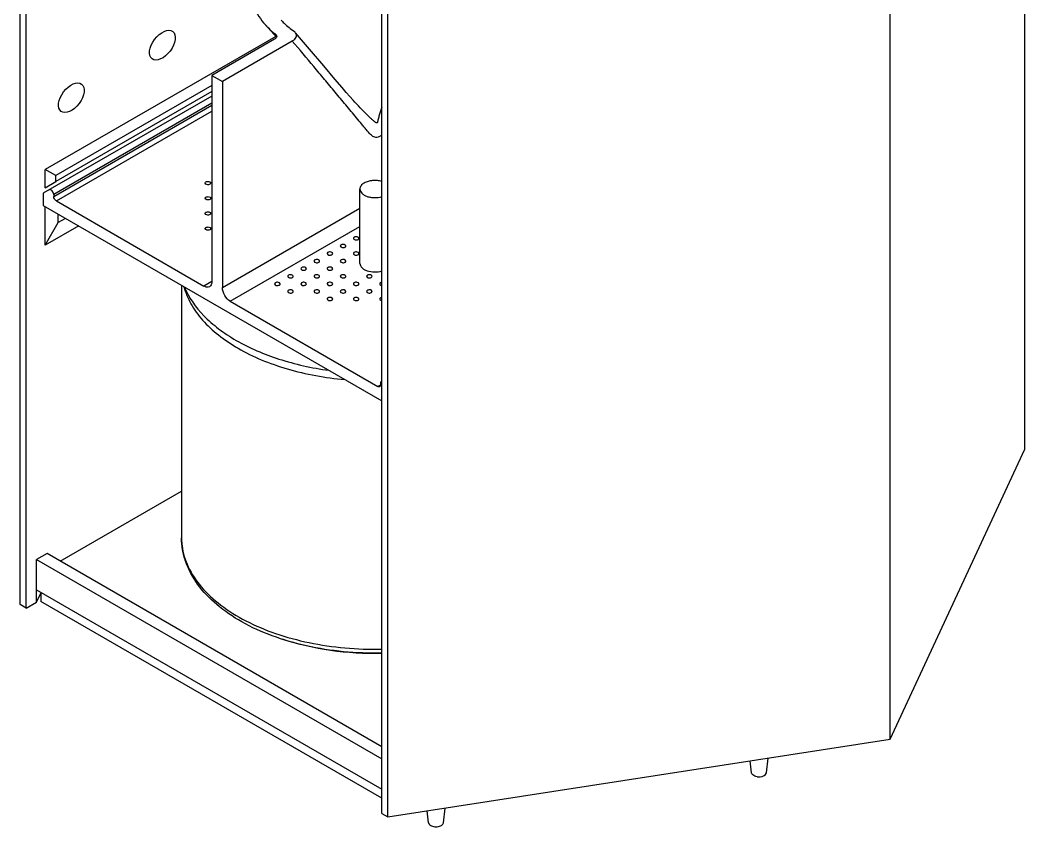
# Model space of a CAD drawing. Header units: millimetres. Extents: x 0 to 1189, y 0 to 841.
# Drawn here: x 222.1 to 492.5, y 294.2 to 511.4 of the extents above; entities that cross this region are included whole.
import ezdxf

# ---------------------------------------------------------------- set-up
doc = ezdxf.new("R2010")
doc.units = ezdxf.units.MM
doc.header["$LTSCALE"] = 65.395
doc.layers.get('0').update_dxf_attribs({"linetype": 'CONTINUOUS'})
doc.layers.add('AXIS', color=7, linetype='CONTINUOUS')
doc.layers.add('SURFACES', color=7, linetype='CONTINUOUS')

msp = doc.modelspace()

# ---------------------------------------------------------------- linework, layer by layer
at = {"color": 7, "linetype": 'Continuous'}
for p, q in [((492.51, 395.84), (492.51, 673.45)), ((456.28, 317.77), (456.28, 595.38)), ((319.41, 297.79), (319.41, 575.4)), ((321.05, 296.85), (321.05, 574.46)), ((290.87, 506.97), (228.81, 471.14)), ((290.53, 506.21), (273.67, 496.48)), ((295.32, 505.72), (276.5, 494.85)), ((273.67, 496.48), (273.67, 440.96)), ((273.67, 496.48), (276.5, 494.85)), ((273.67, 493.78), (231.64, 469.51)), ((276.5, 494.85), (276.5, 439.33)), ((273.67, 490.92), (228.28, 464.72)), ((273.67, 492.15), (231.64, 467.88)), ((311.73, 489.78), (311.73, 489.78)), ((228.28, 464.72), (228.28, 461.45)), ((231.11, 464.38), (231.11, 463.9)), ((231.82, 462.67), (271.55, 439.73)), ((234.29, 457.98), (232.34, 456.85)), ((237.83, 455.94), (228.81, 450.73)), ((278.62, 435.65), (318.35, 412.71)), ((319.27, 414.06), (319.41, 414.14)), ((319.06, 413.6), (319.06, 413.12)), ((456.28, 317.77), (492.51, 395.84)), ((232.88, 365.71), (265.51, 384.56)), ((229.34, 367.76), (226.51, 366.12)), ((226.51, 366.12), (319.41, 312.49)), ((226.51, 354.69), (226.51, 366.12)), ((319.41, 315.75), (229.34, 367.76)), ((226.51, 357.96), (319.41, 304.32)), ((321.05, 296.85), (456.28, 317.77)), ((319.41, 297.79), (321.05, 296.85))]:
    msp.add_line(p, q, dxfattribs=at)
at = {"color": 9, "linetype": 'Continuous'}
for p, q in [((273.67, 488.95), (231.11, 464.38)), ((231.11, 463.9), (273.67, 488.47)), ((231.82, 462.67), (273.67, 486.84)), ((276.5, 439.33), (313.51, 460.69)), ((278.62, 435.65), (313.51, 455.8)), ((273.67, 440.96), (271.55, 439.73)), ((319.06, 413.12), (318.35, 412.71)), ((265.64, 369.92), (265.65, 369.83))]:
    msp.add_line(p, q, dxfattribs=at)
at = {"color": 7, "linetype": 'Continuous'}
msp.add_lwpolyline([(311.73, 489.78), (310.8, 490.83), (309.85, 491.9), (308.73, 493.19), (306.78, 495.47), (303.78, 499), (299.96, 503.51), (296.21, 507.96)], dxfattribs=at)
at = {"color": 9, "linetype": 'Continuous'}
msp.add_lwpolyline([(265.64, 369.92), (265.64, 369.86), (265.65, 369.83)], dxfattribs=at)
for centre, radius, start, end in [((282.88, 372.01), 17.37, 180.001, 183.2173), ((282.98, 372.01), 17.47, 183.2202, 186.8866)]:
    msp.add_arc(centre, radius, start, end, dxfattribs=at)
at = {"color": 7, "linetype": 'Continuous'}
for centre in [(260.35, 504.6), (235.85, 490.46)]:
    msp.add_ellipse(centre, major_axis=(2.77, 3.69), ratio=0.565745, dxfattribs=at)
for points, knots in [([(319.41, 539.42), (316.45, 539.44), (310.61, 539.06), (302.35, 537.24), (295.12, 534.27), (289.36, 530.33), (285.43, 525.56), (283.76, 520.14), (284.7, 514.61), (286.79, 511.5), (288.07, 510.08)], [0, 0, 0, 0, 0.163624, 0.320527, 0.464546, 0.591639, 0.701395, 0.798825, 0.894515, 1, 1, 1, 1]), ([(292.31, 511.36), (292.56, 511.08), (293.65, 509.94), (294.89, 508.94), (295.88, 508.26)], [0, 0, 0, 0, 0.238882, 1, 1, 1, 1]), ([(288.07, 510.08), (288.28, 509.85), (289.15, 508.93), (290.11, 508.08), (290.86, 507.49)], [0, 0, 0, 0, 0.242117, 1, 1, 1, 1]), ([(290.98, 507.37), (291.05, 507.29), (291.16, 507.08), (291.09, 506.73), (290.86, 506.43), (290.65, 506.28), (290.53, 506.21)], [0, 0, 0, 0, 0.234646, 0.457112, 0.708255, 1, 1, 1, 1]), ([(295.32, 505.72), (295.56, 505.85), (295.97, 506.15), (296.41, 506.72), (296.55, 507.39), (296.35, 507.8), (296.21, 507.96)], [0, 0, 0, 0, 0.291987, 0.543024, 0.765622, 1, 1, 1, 1]), ([(231.11, 464.38), (231.11, 464.56), (231, 464.93), (230.69, 465.46), (230.14, 465.79), (229.9, 465.65)], [0, 0, 0, 0, 0.277659, 0.577358, 1, 1, 1, 1]), ([(231.82, 462.67), (231.61, 462.8), (231.28, 463.18), (231.11, 463.66), (231.11, 463.9)], [0, 0, 0, 0, 0.499999, 1, 1, 1, 1]), ([(313.51, 445.86), (313.51, 445.65), (313.62, 445.22), (314.04, 444.66), (314.67, 444.2), (315.8, 443.7), (317.44, 443.46), (318.78, 443.63), (319.42, 443.83)], [0, 0, 0, 0, 0.087049, 0.184174, 0.296657, 0.424699, 0.711344, 1, 1, 1, 1]), ([(273.67, 440.96), (273.67, 440.67), (273.6, 440.14), (273.25, 439.7), (273.05, 439.59)], [0, 0, 0, 0, 0.550825, 1, 1, 1, 1]), ([(273.05, 439.59), (272.85, 439.47), (272.29, 439.39), (271.8, 439.59), (271.55, 439.73)], [0, 0, 0, 0, 0.449176, 1, 1, 1, 1]), ([(278.62, 435.65), (277.99, 436.02), (277, 437.16), (276.5, 438.6), (276.5, 439.33)], [0, 0, 0, 0, 0.499999, 1, 1, 1, 1]), ([(319.27, 414.06), (319.23, 414.04), (319.1, 413.92), (319.06, 413.73), (319.06, 413.6)], [0, 0, 0, 0, 0.220886, 1, 1, 1, 1]), ([(318.85, 412.66), (318.82, 412.64), (318.66, 412.58), (318.47, 412.65), (318.35, 412.71)], [0, 0, 0, 0, 0.220859, 1, 1, 1, 1]), ([(319.06, 413.12), (319.06, 413.07), (319.05, 412.9), (318.96, 412.72), (318.85, 412.66)], [0, 0, 0, 0, 0.294965, 1, 1, 1, 1]), ([(319.41, 340.95), (315.98, 340.87), (309.17, 341.12), (299.26, 342.66), (290.04, 345.32), (281.85, 349.01), (274.99, 353.64), (269.71, 359.11), (266.84, 364.37), (265.7, 368.72), (265.51, 370.92), (265.51, 372)], [0, 0, 0, 0, 0.151097, 0.29905, 0.440323, 0.572122, 0.692859, 0.802643, 0.903603, 0.952104, 1, 1, 1, 1]), ([(319.42, 340.82), (314.79, 340.72), (305.72, 341.24), (296.85, 343.26), (292.65, 344.67)], [0, 0, 0, 0, 0.511016, 1, 1, 1, 1])]:
    msp.add_open_spline(points, degree=3, knots=knots, dxfattribs=at)
for points in [[(290.86, 507.49), (290.91, 507.45), (290.95, 507.41), (290.98, 507.37)], [(296.21, 507.96), (296.11, 508.07), (296, 508.17), (295.88, 508.26)], [(319.41, 414.1), (319.36, 414.1), (319.31, 414.08), (319.27, 414.06)]]:
    msp.add_open_spline(points, degree=3, dxfattribs=at)
at = {"color": 9, "linetype": 'Continuous'}
for points, knots in [([(319.41, 480.43), (319.05, 480.12), (318.42, 479.75), (317.54, 479.78), (316.86, 480.08), (316.19, 480.73), (315.47, 481.58), (314.76, 482.44), (313.81, 483.6), (312.62, 485.05), (311.18, 486.78), (309.74, 488.5), (308.3, 490.22), (306.38, 492.52), (303.98, 495.39), (300.13, 499.98), (297.25, 503.42), (295.32, 505.72)], [0, 0, 0, 0, 0.039893, 0.055897, 0.070847, 0.100903, 0.131766, 0.162824, 0.193894, 0.255985, 0.318029, 0.38005, 0.442059, 0.50406, 0.628053, 0.752038, 1, 1, 1, 1]), ([(319.41, 487.9), (319.29, 487.55), (319.05, 486.85), (318.77, 485.96), (318.57, 485.25), (318.44, 484.71), (318.34, 484.25), (318.26, 483.92), (318.19, 483.68), (318.02, 483.65), (317.88, 483.71), (317.67, 483.85), (317.28, 484.17), (316.76, 484.62), (316.17, 485.16), (315.44, 485.85), (314.59, 486.71), (313.28, 488.07), (312.34, 489.1), (311.73, 489.78)], [0, 0, 0, 0, 0.083321, 0.166749, 0.208485, 0.250207, 0.29184, 0.312485, 0.33159, 0.339587, 0.347696, 0.364269, 0.397199, 0.460104, 0.519553, 0.576588, 0.6862, 0.792409, 1, 1, 1, 1]), ([(266.14, 439.59), (266.57, 437.99), (267.93, 434.77), (271.13, 430.37), (275.47, 426.35), (280.82, 422.78), (287.06, 419.74), (296.56, 416.42), (304.23, 415.04), (309.48, 414.56)], [0, 0, 0, 0, 0.094234, 0.195984, 0.307278, 0.428846, 0.560359, 0.700675, 1, 1, 1, 1]), ([(265.65, 369.83), (265.77, 368.87), (266.18, 366.92), (267.66, 363.07), (270.79, 358.41), (276.13, 353.53), (282.93, 349.34), (290.95, 345.98), (299.92, 343.56), (309.52, 342.16), (316.1, 341.93), (319.42, 342)], [0, 0, 0, 0, 0.044767, 0.090891, 0.189407, 0.299181, 0.421264, 0.554874, 0.697927, 0.847464, 1, 1, 1, 1])]:
    msp.add_open_spline(points, degree=3, knots=knots, dxfattribs=at)
at = {"layer": 'AXIS', "color": 7, "linetype": 'Continuous'}
for p, q in [((313.51, 445.86), (313.51, 465.87)), ((418.93, 308.72), (418.55, 311.93)), ((422.92, 308.72), (423.39, 312.68)), ((332.01, 295.26), (331.63, 298.48)), ((336, 295.26), (336.47, 299.23))]:
    msp.add_line(p, q, dxfattribs=at)
for points, knots in [([(272.08, 467.78), (272.19, 467.85), (272.48, 467.92), (272.94, 467.91), (273.36, 467.68), (273.36, 467.47)], [0, 0, 0, 0, 0.277667, 0.577386, 1, 1, 1, 1]), ([(319.41, 467.9), (319.02, 468.02), (318.2, 468.19), (316.94, 468.2), (315.75, 467.99), (315.01, 467.69), (314.68, 467.5)], [0, 0, 0, 0, 0.252735, 0.515114, 0.769506, 1, 1, 1, 1]), ([(271.86, 467.47), (271.86, 467.5), (271.88, 467.63), (271.99, 467.73), (272.08, 467.78)], [0, 0, 0, 0, 0.220966, 1, 1, 1, 1]), ([(273.14, 467.17), (273.02, 467.1), (272.74, 467.03), (272.28, 467.03), (271.86, 467.27), (271.86, 467.47)], [0, 0, 0, 0, 0.277667, 0.577386, 1, 1, 1, 1]), ([(273.36, 467.47), (273.36, 467.44), (273.34, 467.31), (273.23, 467.22), (273.14, 467.17)], [0, 0, 0, 0, 0.220966, 1, 1, 1, 1]), ([(314.68, 467.5), (314.51, 467.4), (314.19, 467.18), (313.81, 466.78), (313.57, 466.34), (313.51, 466.02), (313.51, 465.87)], [0, 0, 0, 0, 0.289808, 0.549049, 0.782229, 1, 1, 1, 1]), ([(313.51, 465.87), (313.51, 465.67), (313.62, 465.24), (314.04, 464.68), (314.67, 464.21), (315.48, 463.85), (316.42, 463.62), (317.75, 463.51), (318.78, 463.64), (319.41, 463.84)], [0, 0, 0, 0, 0.08697, 0.183981, 0.296338, 0.424259, 0.564451, 0.711542, 1, 1, 1, 1]), ([(271.86, 463.39), (271.86, 463.42), (271.88, 463.55), (271.99, 463.65), (272.08, 463.7)], [0, 0, 0, 0, 0.220966, 1, 1, 1, 1]), ([(273.14, 463.08), (273.02, 463.02), (272.74, 462.94), (272.28, 462.95), (271.86, 463.19), (271.86, 463.39)], [0, 0, 0, 0, 0.277667, 0.577386, 1, 1, 1, 1]), ([(272.08, 463.7), (272.19, 463.76), (272.48, 463.83), (272.94, 463.83), (273.36, 463.59), (273.36, 463.39)], [0, 0, 0, 0, 0.277667, 0.577386, 1, 1, 1, 1]), ([(273.36, 463.39), (273.36, 463.36), (273.34, 463.23), (273.23, 463.13), (273.14, 463.08)], [0, 0, 0, 0, 0.220966, 1, 1, 1, 1]), ([(271.86, 459.31), (271.86, 459.34), (271.88, 459.47), (271.99, 459.56), (272.08, 459.61)], [0, 0, 0, 0, 0.220966, 1, 1, 1, 1]), ([(273.14, 459), (273.02, 458.93), (272.74, 458.86), (272.28, 458.87), (271.86, 459.1), (271.86, 459.31)], [0, 0, 0, 0, 0.277667, 0.577386, 1, 1, 1, 1]), ([(272.08, 459.61), (272.19, 459.68), (272.48, 459.75), (272.94, 459.75), (273.36, 459.51), (273.36, 459.31)], [0, 0, 0, 0, 0.277667, 0.577386, 1, 1, 1, 1]), ([(273.36, 459.31), (273.36, 459.28), (273.34, 459.15), (273.23, 459.05), (273.14, 459)], [0, 0, 0, 0, 0.220966, 1, 1, 1, 1]), ([(271.86, 455.22), (271.86, 455.25), (271.88, 455.38), (271.99, 455.48), (272.08, 455.53)], [0, 0, 0, 0, 0.220966, 1, 1, 1, 1]), ([(273.14, 454.92), (273.02, 454.85), (272.74, 454.78), (272.28, 454.79), (271.86, 455.02), (271.86, 455.22)], [0, 0, 0, 0, 0.277667, 0.577386, 1, 1, 1, 1]), ([(272.08, 455.53), (272.19, 455.6), (272.48, 455.67), (272.94, 455.66), (273.36, 455.43), (273.36, 455.22)], [0, 0, 0, 0, 0.277667, 0.577386, 1, 1, 1, 1]), ([(273.36, 455.22), (273.36, 455.2), (273.34, 455.07), (273.23, 454.97), (273.14, 454.92)], [0, 0, 0, 0, 0.220966, 1, 1, 1, 1]), ([(311.99, 452.9), (311.96, 452.88), (311.85, 452.81), (311.77, 452.68), (311.77, 452.59)], [0, 0, 0, 0, 0.293914, 1, 1, 1, 1]), ([(311.77, 452.59), (311.77, 452.39), (312.19, 452.15), (312.65, 452.15), (312.94, 452.22), (313.05, 452.29)], [0, 0, 0, 0, 0.422614, 0.722333, 1, 1, 1, 1]), ([(313.27, 452.59), (313.27, 452.8), (312.85, 453.03), (312.39, 453.04), (312.11, 452.97), (311.99, 452.9)], [0, 0, 0, 0, 0.422614, 0.722333, 1, 1, 1, 1]), ([(313.05, 452.29), (313.09, 452.31), (313.19, 452.38), (313.27, 452.5), (313.27, 452.59)], [0, 0, 0, 0, 0.293914, 1, 1, 1, 1]), ([(308.46, 450.86), (308.42, 450.84), (308.32, 450.77), (308.24, 450.64), (308.24, 450.55)], [0, 0, 0, 0, 0.293914, 1, 1, 1, 1]), ([(308.24, 450.55), (308.24, 450.35), (308.66, 450.11), (309.12, 450.11), (309.4, 450.18), (309.52, 450.25)], [0, 0, 0, 0, 0.422614, 0.722333, 1, 1, 1, 1]), ([(309.74, 450.55), (309.74, 450.76), (309.31, 450.99), (308.86, 451), (308.57, 450.92), (308.46, 450.86)], [0, 0, 0, 0, 0.422614, 0.722333, 1, 1, 1, 1]), ([(309.52, 450.25), (309.55, 450.26), (309.66, 450.34), (309.74, 450.46), (309.74, 450.55)], [0, 0, 0, 0, 0.293914, 1, 1, 1, 1]), ([(301.39, 446.78), (301.35, 446.76), (301.25, 446.69), (301.17, 446.56), (301.17, 446.47)], [0, 0, 0, 0, 0.293914, 1, 1, 1, 1]), ([(301.17, 446.47), (301.17, 446.27), (301.59, 446.03), (302.05, 446.02), (302.33, 446.1), (302.45, 446.16)], [0, 0, 0, 0, 0.422614, 0.722333, 1, 1, 1, 1]), ([(302.67, 446.47), (302.67, 446.67), (302.24, 446.91), (301.78, 446.91), (301.5, 446.84), (301.39, 446.78)], [0, 0, 0, 0, 0.422614, 0.722333, 1, 1, 1, 1]), ([(302.45, 446.16), (302.48, 446.18), (302.58, 446.25), (302.67, 446.38), (302.67, 446.47)], [0, 0, 0, 0, 0.293914, 1, 1, 1, 1]), ([(304.92, 448.82), (304.89, 448.8), (304.78, 448.73), (304.7, 448.6), (304.7, 448.51)], [0, 0, 0, 0, 0.293914, 1, 1, 1, 1]), ([(304.7, 448.51), (304.7, 448.31), (305.12, 448.07), (305.58, 448.07), (305.87, 448.14), (305.98, 448.2)], [0, 0, 0, 0, 0.422614, 0.722333, 1, 1, 1, 1]), ([(306.2, 448.51), (306.2, 448.71), (305.78, 448.95), (305.32, 448.96), (305.04, 448.88), (304.92, 448.82)], [0, 0, 0, 0, 0.422614, 0.722333, 1, 1, 1, 1]), ([(305.98, 448.2), (306.01, 448.22), (306.12, 448.29), (306.2, 448.42), (306.2, 448.51)], [0, 0, 0, 0, 0.293914, 1, 1, 1, 1]), ([(308.46, 446.78), (308.42, 446.76), (308.32, 446.69), (308.24, 446.56), (308.24, 446.47)], [0, 0, 0, 0, 0.293914, 1, 1, 1, 1]), ([(308.24, 446.47), (308.24, 446.27), (308.66, 446.03), (309.12, 446.02), (309.4, 446.1), (309.52, 446.16)], [0, 0, 0, 0, 0.422614, 0.722333, 1, 1, 1, 1]), ([(309.74, 446.47), (309.74, 446.67), (309.31, 446.91), (308.86, 446.91), (308.57, 446.84), (308.46, 446.78)], [0, 0, 0, 0, 0.422614, 0.722333, 1, 1, 1, 1]), ([(309.52, 446.16), (309.55, 446.18), (309.66, 446.25), (309.74, 446.38), (309.74, 446.47)], [0, 0, 0, 0, 0.293914, 1, 1, 1, 1]), ([(311.99, 448.82), (311.96, 448.8), (311.85, 448.73), (311.77, 448.6), (311.77, 448.51)], [0, 0, 0, 0, 0.293914, 1, 1, 1, 1]), ([(311.77, 448.51), (311.77, 448.31), (312.19, 448.07), (312.65, 448.07), (312.94, 448.14), (313.05, 448.2)], [0, 0, 0, 0, 0.422614, 0.722333, 1, 1, 1, 1]), ([(313.27, 448.51), (313.27, 448.71), (312.85, 448.95), (312.39, 448.96), (312.11, 448.88), (311.99, 448.82)], [0, 0, 0, 0, 0.422614, 0.722333, 1, 1, 1, 1]), ([(313.05, 448.2), (313.09, 448.22), (313.19, 448.29), (313.27, 448.42), (313.27, 448.51)], [0, 0, 0, 0, 0.293914, 1, 1, 1, 1]), ([(297.85, 444.73), (297.82, 444.72), (297.71, 444.64), (297.63, 444.52), (297.63, 444.43)], [0, 0, 0, 0, 0.293914, 1, 1, 1, 1]), ([(297.63, 444.43), (297.63, 444.22), (298.05, 443.99), (298.51, 443.98), (298.79, 444.05), (298.91, 444.12)], [0, 0, 0, 0, 0.422614, 0.722333, 1, 1, 1, 1]), ([(299.13, 444.43), (299.13, 444.63), (298.71, 444.87), (298.25, 444.87), (297.97, 444.8), (297.85, 444.73)], [0, 0, 0, 0, 0.422614, 0.722333, 1, 1, 1, 1]), ([(298.91, 444.12), (298.94, 444.14), (299.05, 444.21), (299.13, 444.34), (299.13, 444.43)], [0, 0, 0, 0, 0.293914, 1, 1, 1, 1]), ([(304.92, 444.73), (304.89, 444.72), (304.78, 444.64), (304.7, 444.52), (304.7, 444.43)], [0, 0, 0, 0, 0.293914, 1, 1, 1, 1]), ([(304.7, 444.43), (304.7, 444.22), (305.12, 443.99), (305.58, 443.98), (305.87, 444.05), (305.98, 444.12)], [0, 0, 0, 0, 0.422614, 0.722333, 1, 1, 1, 1]), ([(306.2, 444.43), (306.2, 444.63), (305.78, 444.87), (305.32, 444.87), (305.04, 444.8), (304.92, 444.73)], [0, 0, 0, 0, 0.422614, 0.722333, 1, 1, 1, 1]), ([(305.98, 444.12), (306.01, 444.14), (306.12, 444.21), (306.2, 444.34), (306.2, 444.43)], [0, 0, 0, 0, 0.293914, 1, 1, 1, 1]), ([(294.31, 442.69), (294.28, 442.67), (294.18, 442.6), (294.09, 442.48), (294.09, 442.39)], [0, 0, 0, 0, 0.293914, 1, 1, 1, 1]), ([(294.09, 442.39), (294.09, 442.18), (294.52, 441.95), (294.98, 441.94), (295.26, 442.01), (295.38, 442.08)], [0, 0, 0, 0, 0.422614, 0.722333, 1, 1, 1, 1]), ([(295.59, 442.39), (295.59, 442.59), (295.17, 442.83), (294.71, 442.83), (294.43, 442.76), (294.31, 442.69)], [0, 0, 0, 0, 0.422614, 0.722333, 1, 1, 1, 1]), ([(295.38, 442.08), (295.41, 442.1), (295.51, 442.17), (295.59, 442.3), (295.59, 442.39)], [0, 0, 0, 0, 0.293914, 1, 1, 1, 1]), ([(301.39, 442.69), (301.35, 442.67), (301.25, 442.6), (301.17, 442.48), (301.17, 442.39)], [0, 0, 0, 0, 0.293914, 1, 1, 1, 1]), ([(301.17, 442.39), (301.17, 442.18), (301.59, 441.95), (302.05, 441.94), (302.33, 442.01), (302.45, 442.08)], [0, 0, 0, 0, 0.422614, 0.722333, 1, 1, 1, 1]), ([(302.67, 442.39), (302.67, 442.59), (302.24, 442.83), (301.78, 442.83), (301.5, 442.76), (301.39, 442.69)], [0, 0, 0, 0, 0.422614, 0.722333, 1, 1, 1, 1]), ([(302.45, 442.08), (302.48, 442.1), (302.58, 442.17), (302.67, 442.3), (302.67, 442.39)], [0, 0, 0, 0, 0.293914, 1, 1, 1, 1]), ([(308.46, 442.69), (308.42, 442.67), (308.32, 442.6), (308.24, 442.48), (308.24, 442.39)], [0, 0, 0, 0, 0.293914, 1, 1, 1, 1]), ([(308.24, 442.39), (308.24, 442.18), (308.66, 441.95), (309.12, 441.94), (309.4, 442.01), (309.52, 442.08)], [0, 0, 0, 0, 0.422614, 0.722333, 1, 1, 1, 1]), ([(309.74, 442.39), (309.74, 442.59), (309.31, 442.83), (308.86, 442.83), (308.57, 442.76), (308.46, 442.69)], [0, 0, 0, 0, 0.422614, 0.722333, 1, 1, 1, 1]), ([(309.52, 442.08), (309.55, 442.1), (309.66, 442.17), (309.74, 442.3), (309.74, 442.39)], [0, 0, 0, 0, 0.293914, 1, 1, 1, 1]), ([(315.53, 442.69), (315.5, 442.67), (315.39, 442.6), (315.31, 442.48), (315.31, 442.39)], [0, 0, 0, 0, 0.293914, 1, 1, 1, 1]), ([(315.31, 442.39), (315.31, 442.18), (315.73, 441.95), (316.19, 441.94), (316.47, 442.01), (316.59, 442.08)], [0, 0, 0, 0, 0.422614, 0.722333, 1, 1, 1, 1]), ([(316.81, 442.39), (316.81, 442.59), (316.39, 442.83), (315.93, 442.83), (315.64, 442.76), (315.53, 442.69)], [0, 0, 0, 0, 0.422614, 0.722333, 1, 1, 1, 1]), ([(316.59, 442.08), (316.62, 442.1), (316.73, 442.17), (316.81, 442.3), (316.81, 442.39)], [0, 0, 0, 0, 0.293914, 1, 1, 1, 1]), ([(266.24, 439.51), (267.45, 436.64), (270.38, 432.55), (275.5, 428.1), (282.07, 423.79), (291.97, 419.61), (300.57, 417.71), (305.11, 417.07)], [0, 0, 0, 0, 0.200894, 0.314034, 0.436116, 0.705014, 1, 1, 1, 1]), ([(290.78, 440.65), (290.75, 440.63), (290.64, 440.56), (290.56, 440.44), (290.56, 440.35)], [0, 0, 0, 0, 0.293914, 1, 1, 1, 1]), ([(290.56, 440.35), (290.56, 440.14), (290.98, 439.91), (291.44, 439.9), (291.72, 439.97), (291.84, 440.04)], [0, 0, 0, 0, 0.422614, 0.722333, 1, 1, 1, 1]), ([(292.06, 440.35), (292.06, 440.55), (291.64, 440.78), (291.18, 440.79), (290.9, 440.72), (290.78, 440.65)], [0, 0, 0, 0, 0.422614, 0.722333, 1, 1, 1, 1]), ([(291.84, 440.04), (291.87, 440.06), (291.98, 440.13), (292.06, 440.25), (292.06, 440.35)], [0, 0, 0, 0, 0.293914, 1, 1, 1, 1]), ([(294.31, 438.61), (294.28, 438.59), (294.18, 438.52), (294.09, 438.4), (294.09, 438.3)], [0, 0, 0, 0, 0.293914, 1, 1, 1, 1]), ([(294.09, 438.3), (294.09, 438.1), (294.52, 437.87), (294.98, 437.86), (295.26, 437.93), (295.38, 438)], [0, 0, 0, 0, 0.422614, 0.722333, 1, 1, 1, 1]), ([(295.59, 438.3), (295.59, 438.51), (295.17, 438.74), (294.71, 438.75), (294.43, 438.68), (294.31, 438.61)], [0, 0, 0, 0, 0.422614, 0.722333, 1, 1, 1, 1]), ([(295.38, 438), (295.41, 438.02), (295.51, 438.09), (295.59, 438.21), (295.59, 438.3)], [0, 0, 0, 0, 0.293914, 1, 1, 1, 1]), ([(297.85, 440.65), (297.82, 440.63), (297.71, 440.56), (297.63, 440.44), (297.63, 440.35)], [0, 0, 0, 0, 0.293914, 1, 1, 1, 1]), ([(297.63, 440.35), (297.63, 440.14), (298.05, 439.91), (298.51, 439.9), (298.79, 439.97), (298.91, 440.04)], [0, 0, 0, 0, 0.422614, 0.722333, 1, 1, 1, 1]), ([(299.13, 440.35), (299.13, 440.55), (298.71, 440.78), (298.25, 440.79), (297.97, 440.72), (297.85, 440.65)], [0, 0, 0, 0, 0.422614, 0.722333, 1, 1, 1, 1]), ([(298.91, 440.04), (298.94, 440.06), (299.05, 440.13), (299.13, 440.25), (299.13, 440.35)], [0, 0, 0, 0, 0.293914, 1, 1, 1, 1]), ([(301.39, 438.61), (301.35, 438.59), (301.25, 438.52), (301.17, 438.4), (301.17, 438.3)], [0, 0, 0, 0, 0.293914, 1, 1, 1, 1]), ([(301.17, 438.3), (301.17, 438.1), (301.59, 437.87), (302.05, 437.86), (302.33, 437.93), (302.45, 438)], [0, 0, 0, 0, 0.422614, 0.722333, 1, 1, 1, 1]), ([(302.67, 438.3), (302.67, 438.51), (302.24, 438.74), (301.78, 438.75), (301.5, 438.68), (301.39, 438.61)], [0, 0, 0, 0, 0.422614, 0.722333, 1, 1, 1, 1]), ([(302.45, 438), (302.48, 438.02), (302.58, 438.09), (302.67, 438.21), (302.67, 438.3)], [0, 0, 0, 0, 0.293914, 1, 1, 1, 1]), ([(304.92, 440.65), (304.89, 440.63), (304.78, 440.56), (304.7, 440.44), (304.7, 440.35)], [0, 0, 0, 0, 0.293914, 1, 1, 1, 1]), ([(304.7, 440.35), (304.7, 440.14), (305.12, 439.91), (305.58, 439.9), (305.87, 439.97), (305.98, 440.04)], [0, 0, 0, 0, 0.422614, 0.722333, 1, 1, 1, 1]), ([(306.2, 440.35), (306.2, 440.55), (305.78, 440.78), (305.32, 440.79), (305.04, 440.72), (304.92, 440.65)], [0, 0, 0, 0, 0.422614, 0.722333, 1, 1, 1, 1]), ([(305.98, 440.04), (306.01, 440.06), (306.12, 440.13), (306.2, 440.25), (306.2, 440.35)], [0, 0, 0, 0, 0.293914, 1, 1, 1, 1]), ([(308.46, 438.61), (308.42, 438.59), (308.32, 438.52), (308.24, 438.4), (308.24, 438.3)], [0, 0, 0, 0, 0.293914, 1, 1, 1, 1]), ([(308.24, 438.3), (308.24, 438.1), (308.66, 437.87), (309.12, 437.86), (309.4, 437.93), (309.52, 438)], [0, 0, 0, 0, 0.422614, 0.722333, 1, 1, 1, 1]), ([(309.74, 438.3), (309.74, 438.51), (309.31, 438.74), (308.86, 438.75), (308.57, 438.68), (308.46, 438.61)], [0, 0, 0, 0, 0.422614, 0.722333, 1, 1, 1, 1]), ([(309.52, 438), (309.55, 438.02), (309.66, 438.09), (309.74, 438.21), (309.74, 438.3)], [0, 0, 0, 0, 0.293914, 1, 1, 1, 1]), ([(311.99, 440.65), (311.96, 440.63), (311.85, 440.56), (311.77, 440.44), (311.77, 440.35)], [0, 0, 0, 0, 0.293914, 1, 1, 1, 1]), ([(311.77, 440.35), (311.77, 440.14), (312.19, 439.91), (312.65, 439.9), (312.94, 439.97), (313.05, 440.04)], [0, 0, 0, 0, 0.422614, 0.722333, 1, 1, 1, 1]), ([(313.27, 440.35), (313.27, 440.55), (312.85, 440.78), (312.39, 440.79), (312.11, 440.72), (311.99, 440.65)], [0, 0, 0, 0, 0.422614, 0.722333, 1, 1, 1, 1]), ([(313.05, 440.04), (313.09, 440.06), (313.19, 440.13), (313.27, 440.25), (313.27, 440.35)], [0, 0, 0, 0, 0.293914, 1, 1, 1, 1]), ([(315.53, 438.61), (315.5, 438.59), (315.39, 438.52), (315.31, 438.4), (315.31, 438.3)], [0, 0, 0, 0, 0.293914, 1, 1, 1, 1]), ([(315.31, 438.3), (315.31, 438.1), (315.73, 437.87), (316.19, 437.86), (316.47, 437.93), (316.59, 438)], [0, 0, 0, 0, 0.422614, 0.722333, 1, 1, 1, 1]), ([(316.81, 438.3), (316.81, 438.51), (316.39, 438.74), (315.93, 438.75), (315.64, 438.68), (315.53, 438.61)], [0, 0, 0, 0, 0.422614, 0.722333, 1, 1, 1, 1]), ([(316.59, 438), (316.62, 438.02), (316.73, 438.09), (316.81, 438.21), (316.81, 438.3)], [0, 0, 0, 0, 0.293914, 1, 1, 1, 1]), ([(319.06, 440.65), (319.03, 440.63), (318.93, 440.56), (318.84, 440.44), (318.84, 440.35)], [0, 0, 0, 0, 0.293914, 1, 1, 1, 1]), ([(318.84, 440.35), (318.84, 440.3), (318.93, 440.05), (319.22, 439.95), (319.41, 439.93)], [0, 0, 0, 0, 0.197146, 1, 1, 1, 1]), ([(319.41, 440.77), (319.38, 440.76), (319.26, 440.74), (319.14, 440.7), (319.06, 440.65)], [0, 0, 0, 0, 0.267181, 1, 1, 1, 1]), ([(304.92, 436.57), (304.89, 436.55), (304.78, 436.48), (304.7, 436.35), (304.7, 436.26)], [0, 0, 0, 0, 0.293914, 1, 1, 1, 1]), ([(304.7, 436.26), (304.7, 436.06), (305.12, 435.82), (305.58, 435.82), (305.87, 435.89), (305.98, 435.96)], [0, 0, 0, 0, 0.422614, 0.722333, 1, 1, 1, 1]), ([(306.2, 436.26), (306.2, 436.47), (305.78, 436.7), (305.32, 436.71), (305.04, 436.64), (304.92, 436.57)], [0, 0, 0, 0, 0.422614, 0.722333, 1, 1, 1, 1]), ([(305.98, 435.96), (306.01, 435.98), (306.12, 436.05), (306.2, 436.17), (306.2, 436.26)], [0, 0, 0, 0, 0.293914, 1, 1, 1, 1]), ([(311.99, 436.57), (311.96, 436.55), (311.85, 436.48), (311.77, 436.35), (311.77, 436.26)], [0, 0, 0, 0, 0.293914, 1, 1, 1, 1]), ([(311.77, 436.26), (311.77, 436.06), (312.19, 435.82), (312.65, 435.82), (312.94, 435.89), (313.05, 435.96)], [0, 0, 0, 0, 0.422614, 0.722333, 1, 1, 1, 1]), ([(313.27, 436.26), (313.27, 436.47), (312.85, 436.7), (312.39, 436.71), (312.11, 436.64), (311.99, 436.57)], [0, 0, 0, 0, 0.422614, 0.722333, 1, 1, 1, 1]), ([(313.05, 435.96), (313.09, 435.98), (313.19, 436.05), (313.27, 436.17), (313.27, 436.26)], [0, 0, 0, 0, 0.293914, 1, 1, 1, 1]), ([(319.06, 436.57), (319.03, 436.55), (318.93, 436.48), (318.84, 436.35), (318.84, 436.26)], [0, 0, 0, 0, 0.293914, 1, 1, 1, 1]), ([(318.84, 436.26), (318.84, 436.21), (318.93, 435.96), (319.22, 435.87), (319.41, 435.84)], [0, 0, 0, 0, 0.197146, 1, 1, 1, 1]), ([(319.41, 436.68), (319.38, 436.68), (319.26, 436.66), (319.14, 436.61), (319.06, 436.57)], [0, 0, 0, 0, 0.267181, 1, 1, 1, 1]), ([(420.41, 307.68), (420.22, 307.71), (419.63, 307.84), (418.98, 308.29), (418.93, 308.72)], [0, 0, 0, 0, 0.313104, 1, 1, 1, 1]), ([(420.41, 307.68), (420.7, 307.64), (421.59, 307.59), (422.84, 308.07), (422.92, 308.72)], [0, 0, 0, 0, 0.309503, 1, 1, 1, 1]), ([(332.18, 294.87), (332.39, 294.6), (333.14, 294.22), (334.14, 294.14), (334.97, 294.31), (335.59, 294.57), (335.97, 294.98), (336, 295.27)], [0, 0, 0, 0, 0.237661, 0.531446, 0.675872, 0.805033, 1, 1, 1, 1])]:
    msp.add_open_spline(points, degree=3, knots=knots, dxfattribs=at)
for points in [[(332.07, 295.04), (332.04, 295.11), (332.02, 295.18), (332.01, 295.25)], [(332.07, 295.04), (332.1, 294.98), (332.14, 294.92), (332.18, 294.87)]]:
    msp.add_open_spline(points, degree=3, dxfattribs=at)
at = {"layer": 'SURFACES', "color": 7, "linetype": 'Continuous'}
for p, q in [((222.05, 354), (222.05, 634.88)), ((223.69, 353.06), (223.69, 630.67)), ((291.09, 506.72), (288.07, 510.08)), ((228.81, 466.24), (228.81, 471.14)), ((231.64, 469.51), (228.81, 471.14)), ((231.64, 467.88), (231.64, 469.51)), ((228.81, 466.24), (231.64, 467.88)), ((228.28, 461.45), (319.41, 408.83)), ((228.81, 450.73), (228.81, 461.15)), ((232.34, 456.85), (232.34, 459.1)), ((228.81, 450.73), (232.34, 456.85)), ((265.51, 439.95), (265.51, 372)), ((226.51, 354.69), (227.63, 357.09)), ((227.63, 357.31), (227.63, 354.86)), ((223.69, 353.06), (226.51, 354.69)), ((319.41, 301.87), (227.63, 354.86)), ((223.69, 353.06), (222.05, 354))]:
    msp.add_line(p, q, dxfattribs=at)

doc.saveas('drawing.dxf')
